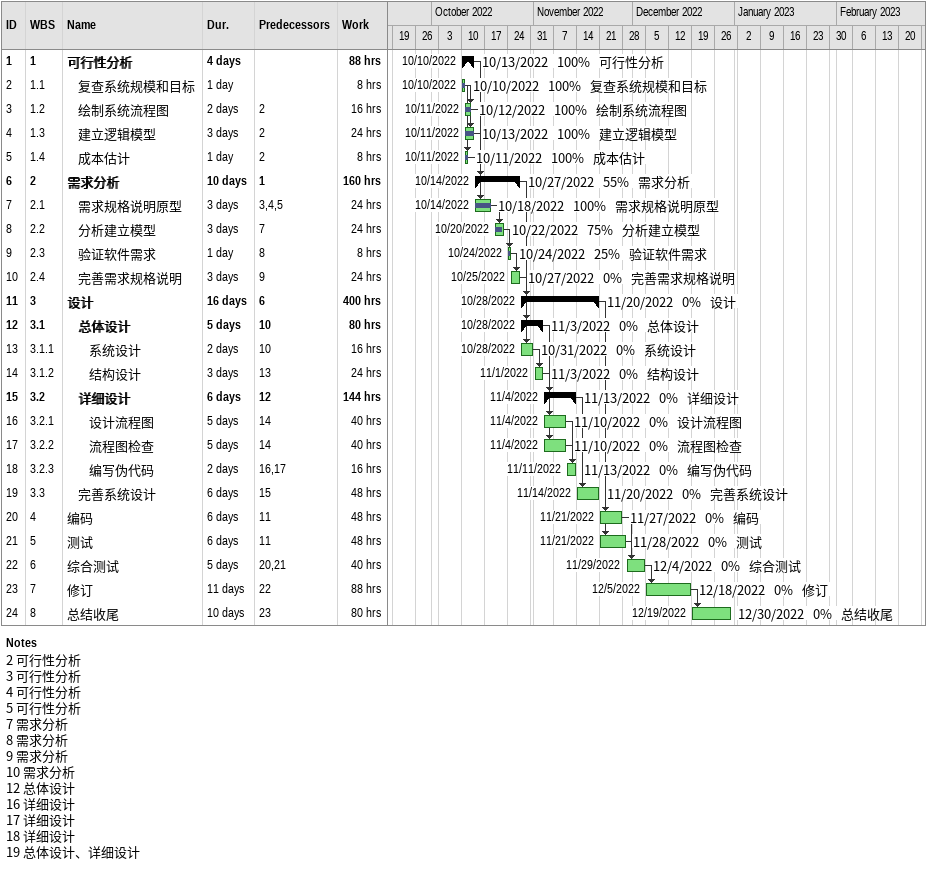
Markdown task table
| ID | WBS | Task | Duration | Start | Finish | Predecessors | Resources | % complete | Work (h) |
|---|---|---|---|---|---|---|---|---|---|
| 1 | 1 | **可行性分析** | 4d | 2022-10-10 | 2022-10-13 |  | 可行性分析 | 100 | 88 |
| 2 | 1.1 | 复查系统规模和目标 | 1d | 2022-10-10 | 2022-10-10 |  | 复查系统规模和目标 | 100 | 8 |
| 3 | 1.2 | 绘制系统流程图 | 2d | 2022-10-11 | 2022-10-12 | 2 | 绘制系统流程图 | 100 | 16 |
| 4 | 1.3 | 建立逻辑模型 | 3d | 2022-10-11 | 2022-10-13 | 2 | 建立逻辑模型 | 100 | 24 |
| 5 | 1.4 | 成本估计 | 1d | 2022-10-11 | 2022-10-11 | 2 | 成本估计 | 100 | 8 |
| 6 | 2 | **需求分析** | 10d | 2022-10-14 | 2022-10-27 | 1 | 需求分析 | 55 | 160 |
| 7 | 2.1 | 需求规格说明原型 | 3d | 2022-10-14 | 2022-10-18 | 3, 4, 5 | 需求规格说明原型 | 100 | 24 |
| 8 | 2.2 | 分析建立模型 | 3d | 2022-10-20 | 2022-10-22 | 7 | 分析建立模型 | 75 | 24 |
| 9 | 2.3 | 验证软件需求 | 1d | 2022-10-24 | 2022-10-24 | 8 | 验证软件需求 | 25 | 8 |
| 10 | 2.4 | 完善需求规格说明 | 3d | 2022-10-25 | 2022-10-27 | 9 | 完善需求规格说明 | 0 | 24 |
| 11 | 3 | **设计** | 16d | 2022-10-28 | 2022-11-20 | 6 | 设计 | 0 | 400 |
| 12 | 3.1 | **总体设计** | 5d | 2022-10-28 | 2022-11-03 | 10 | 总体设计 | 0 | 80 |
| 13 | 3.1.1 | 系统设计 | 2d | 2022-10-28 | 2022-10-31 | 10 | 系统设计 | 0 | 16 |
| 14 | 3.1.2 | 结构设计 | 3d | 2022-11-01 | 2022-11-03 | 13 | 结构设计 | 0 | 24 |
| 15 | 3.2 | **详细设计** | 6d | 2022-11-04 | 2022-11-13 | 12 | 详细设计 | 0 | 144 |
| 16 | 3.2.1 | 设计流程图 | 5d | 2022-11-04 | 2022-11-10 | 14 | 设计流程图 | 0 | 40 |
| 17 | 3.2.2 | 流程图检查 | 5d | 2022-11-04 | 2022-11-10 | 14 | 流程图检查 | 0 | 40 |
| 18 | 3.2.3 | 编写伪代码 | 2d | 2022-11-11 | 2022-11-13 | 16, 17 | 编写伪代码 | 0 | 16 |
| 19 | 3.3 | 完善系统设计 | 6d | 2022-11-14 | 2022-11-20 | 15 | 完善系统设计 | 0 | 48 |
| 20 | 4 | 编码 | 6d | 2022-11-21 | 2022-11-27 | 11 | 编码 | 0 | 48 |
| 21 | 5 | 测试 | 6d | 2022-11-21 | 2022-11-28 | 11 | 测试 | 0 | 48 |
| 22 | 6 | 综合测试 | 5d | 2022-11-29 | 2022-12-04 | 20, 21 | 综合测试 | 0 | 40 |
| 23 | 7 | 修订 | 11d | 2022-12-05 | 2022-12-18 | 22 | 修订 | 0 | 88 |
| 24 | 8 | 总结收尾 | 10d | 2022-12-19 | 2022-12-30 | 23 | 总结收尾 | 0 | 80 |

Notes
- 2: 可行性分析
- 3: 可行性分析
- 4: 可行性分析
- 5: 可行性分析
- 7: 需求分析
- 8: 需求分析
- 9: 需求分析
- 10: 需求分析
- 12: 总体设计
- 16: 详细设计
- 17: 详细设计
- 18: 详细设计
- 19: 总体设计、详细设计
